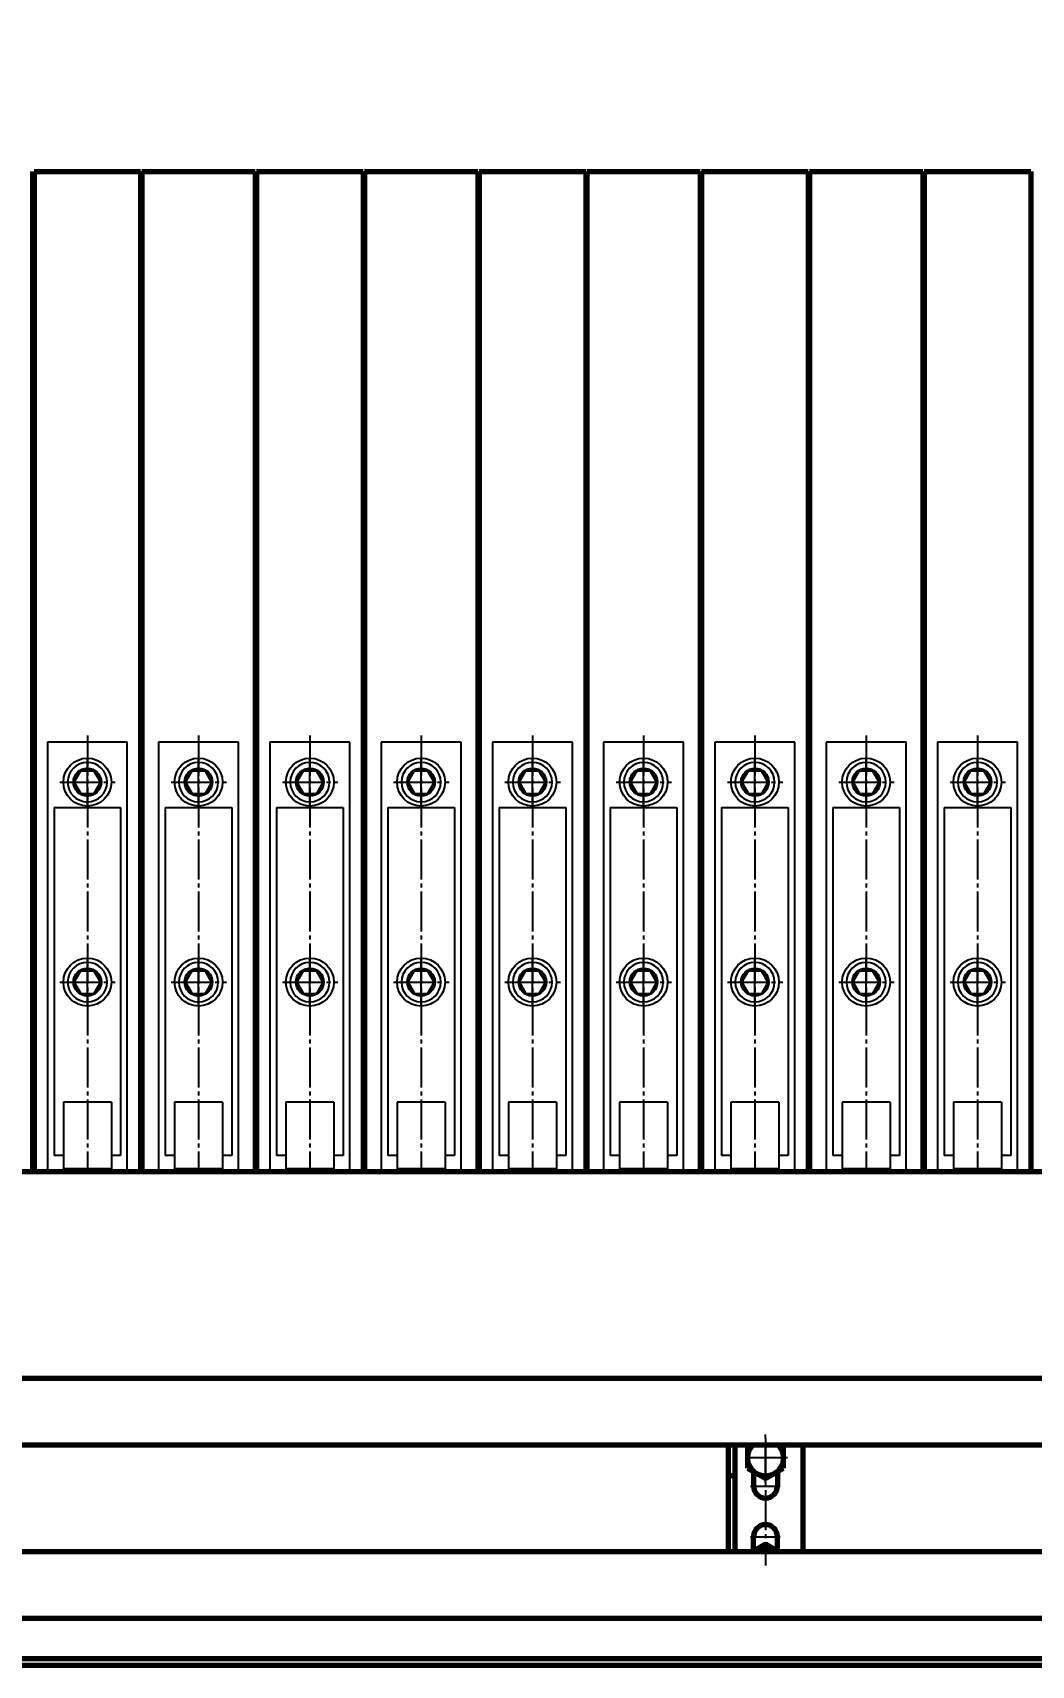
# Model space of a CAD drawing. Header units: millimetres. Extents: x -11880 to 11880, y -8400 to 8400.
# Drawn here: x -1325 to -575, y 2606 to 3831 of the extents above; entities that cross this region are included whole.
import ezdxf

# ---------------------------------------------------------------- set-up
doc = ezdxf.new("R2010")
doc.units = ezdxf.units.MM
doc.linetypes.add('EB_DASH', pattern=[6, 3, -3])
doc.linetypes.add('EB_DASHDOT', pattern=[39, 30, -3, 3, -3])
for name, color, linetype, lineweight in [('CAXA0', 7, 'Continuous', 70), ('CAXA1', 1, 'EB_DASHDOT', 25), ('CAXA2', 6, 'EB_DASH', 25), ('CAXA4', 3, 'Continuous', 25)]:
    doc.layers.add(name, color=color, linetype=linetype, lineweight=lineweight)
doc.styles.add('标准', font='', dxfattribs={"width": 0.667})
doc.styles.get('标准').set_extended_font_data('FangSong_GB2312')
doc.dimstyles.new('标准', dxfattribs={"dimscale": 40, "dimtxt": 3.5, "dimasz": 3, "dimexe": 2, "dimexo": 0, "dimtad": 1, "dimdec": 1, "dimzin": 12, "dimdsep": 46, "dimtxsty": '标准', "dimcen": 0, "dimdle": 4, "dimaunit": 1, "dimazin": 2, "dimtfac": 1, "dimtdec": 3, "dimtmove": 0, "dimatfit": 3, "dimfxl": 1, "dimtolj": 1, "dimtzin": 0, "dimarcsym": 0})

# ---------------------------------------------------------------- blocks, each defined once
blk = doc.blocks.new('CAXBLOCK210', base_point=(-1138.8, 3358.4))
at = {"layer": 'CAXA0', "linetype": 'Continuous', "lineweight": 70}
for p, q in [((-1323.6, 3726.7), (-1243.6, 3726.7)), ((-1323.6, 3726.7), (-1323.6, 2976.7)), ((-1243.6, 3726.7), (-1243.6, 2976.7)), ((-1323.6, 2976.7), (-1243.6, 2976.7))]:
    blk.add_line(p, q, dxfattribs=at)
at = {"layer": 'CAXA2', "color": 6, "linetype": 'Continuous', "lineweight": 25}
for p, q in [((-1313.6, 3298.7), (-1313.6, 2976.7)), ((-1253.6, 3298.7), (-1313.6, 3298.7)), ((-1253.6, 2976.7), (-1253.6, 3298.7)), ((-1283.6, 3250.8), (-1283.6, 3286.5)), ((-1293.4, 3268.7), (-1288.5, 3277.2)), ((-1288.5, 3277.2), (-1278.7, 3277.2)), ((-1273.8, 3268.7), (-1278.7, 3277.2)), ((-1273.8, 3268.7), (-1278.7, 3277.2)), ((-1293.4, 3268.7), (-1288.5, 3260.2)), ((-1288.5, 3260.2), (-1278.7, 3260.2)), ((-1273.8, 3268.7), (-1278.7, 3260.2)), ((-1308.6, 3249.7), (-1308.6, 2988.7)), ((-1308.6, 3249.7), (-1258.6, 3249.7)), ((-1258.6, 3249.7), (-1258.6, 2988.7)), ((-1283.6, 3100.8), (-1283.6, 3136.5)), ((-1293.4, 3118.7), (-1288.5, 3127.2)), ((-1288.5, 3127.2), (-1278.7, 3127.2)), ((-1273.8, 3118.7), (-1278.7, 3127.2)), ((-1273.8, 3118.7), (-1278.7, 3127.2)), ((-1293.4, 3118.7), (-1288.5, 3110.2)), ((-1273.8, 3118.7), (-1278.7, 3110.2)), ((-1288.5, 3110.2), (-1278.7, 3110.2)), ((-1301.6, 3028.7), (-1301.6, 2978.7)), ((-1265.6, 3028.7), (-1301.6, 3028.7)), ((-1265.6, 3028.7), (-1265.6, 2978.7)), ((-1301.6, 2988.7), (-1308.6, 2988.7)), ((-1258.6, 2988.7), (-1265.6, 2988.7)), ((-1265.6, 2978.7), (-1301.6, 2978.7))]:
    blk.add_line(p, q, dxfattribs=at)
at = {"layer": 'CAXA2', "color": 6, "linetype": 'EB_DASHDOT', "lineweight": 25}
for p, q in [((-1283.6, 3303.7), (-1283.6, 2976.7)), ((-1304.2, 3268.7), (-1262.6, 3268.7)), ((-1304.2, 3118.7), (-1262.6, 3118.7))]:
    blk.add_line(p, q, dxfattribs=at)
at = {"layer": 'CAXA2', "color": 6, "linetype": 'Continuous', "lineweight": 25}
for centre, radius in [((-1283.6, 3268.7), 18), ((-1283.6, 3268.7), 10.5), ((-1283.6, 3268.7), 9.81), ((-1283.6, 3118.7), 18), ((-1283.6, 3118.7), 18), ((-1283.6, 3118.7), 10.5), ((-1283.6, 3118.7), 10.5), ((-1283.6, 3118.7), 9.81)]:
    blk.add_circle(centre, radius, dxfattribs=at)
for centre, start, end in [((-1283.6, 3268.7), 0, 180), ((-1283.6, 3268.7), 180, 0), ((-1283.6, 3118.7), 0, 180), ((-1283.6, 3118.7), 180, 0)]:
    blk.add_arc(centre, 14.8, start, end, dxfattribs=at)
blk = doc.blocks.new('CAXBLOCK211', base_point=(-1242.6, 3351.7))
at = {"layer": 'CAXA0', "linetype": 'Continuous', "lineweight": 70}
for p, q in [((-1242.6, 3726.7), (-1157.6, 3726.7)), ((-1242.6, 3726.7), (-1242.6, 2976.7)), ((-1157.6, 3726.7), (-1157.6, 2976.7)), ((-1242.6, 2976.7), (-1157.6, 2976.7))]:
    blk.add_line(p, q, dxfattribs=at)
at = {"layer": 'CAXA2', "color": 6, "linetype": 'Continuous', "lineweight": 25}
for p, q in [((-1230.1, 3298.7), (-1230.1, 2976.7)), ((-1170.1, 3298.7), (-1230.1, 3298.7)), ((-1170.1, 2976.7), (-1170.1, 3298.7)), ((-1200.1, 3250.8), (-1200.1, 3286.5)), ((-1209.9, 3268.7), (-1205, 3277.2)), ((-1205, 3277.2), (-1195.2, 3277.2)), ((-1190.3, 3268.7), (-1195.2, 3277.2)), ((-1190.3, 3268.7), (-1195.2, 3277.2)), ((-1209.9, 3268.7), (-1205, 3260.2)), ((-1205, 3260.2), (-1195.2, 3260.2)), ((-1190.3, 3268.7), (-1195.2, 3260.2)), ((-1225.1, 3249.7), (-1225.1, 2988.7)), ((-1225.1, 3249.7), (-1175.1, 3249.7)), ((-1175.1, 3249.7), (-1175.1, 2988.7)), ((-1200.1, 3100.8), (-1200.1, 3136.5)), ((-1209.9, 3118.7), (-1205, 3127.2)), ((-1205, 3127.2), (-1195.2, 3127.2)), ((-1190.3, 3118.7), (-1195.2, 3127.2)), ((-1190.3, 3118.7), (-1195.2, 3127.2)), ((-1209.9, 3118.7), (-1205, 3110.2)), ((-1190.3, 3118.7), (-1195.2, 3110.2)), ((-1205, 3110.2), (-1195.2, 3110.2)), ((-1218.1, 3028.7), (-1218.1, 2978.7)), ((-1182.1, 3028.7), (-1218.1, 3028.7)), ((-1182.1, 3028.7), (-1182.1, 2978.7)), ((-1218.1, 2988.7), (-1225.1, 2988.7)), ((-1175.1, 2988.7), (-1182.1, 2988.7)), ((-1182.1, 2978.7), (-1218.1, 2978.7))]:
    blk.add_line(p, q, dxfattribs=at)
at = {"layer": 'CAXA2', "color": 6, "linetype": 'EB_DASHDOT', "lineweight": 25}
for p, q in [((-1200.1, 3303.7), (-1200.1, 2976.7)), ((-1220.7, 3268.7), (-1179.1, 3268.7)), ((-1220.7, 3118.7), (-1179.1, 3118.7))]:
    blk.add_line(p, q, dxfattribs=at)
at = {"layer": 'CAXA2', "color": 6, "linetype": 'Continuous', "lineweight": 25}
for centre, radius in [((-1200.1, 3268.7), 18), ((-1200.1, 3268.7), 10.5), ((-1200.1, 3268.7), 9.81), ((-1200.1, 3118.7), 18), ((-1200.1, 3118.7), 18), ((-1200.1, 3118.7), 10.5), ((-1200.1, 3118.7), 10.5), ((-1200.1, 3118.7), 9.81)]:
    blk.add_circle(centre, radius, dxfattribs=at)
for centre, start, end in [((-1200.1, 3268.7), 0, 180), ((-1200.1, 3268.7), 180, 0), ((-1200.1, 3118.7), 0, 180), ((-1200.1, 3118.7), 180, 0)]:
    blk.add_arc(centre, 14.8, start, end, dxfattribs=at)
blk = doc.blocks.new('CAXBLOCK212', base_point=(-971.8, 3358.4))
at = {"layer": 'CAXA0', "linetype": 'Continuous', "lineweight": 70}
for p, q in [((-1156.6, 3726.7), (-1076.6, 3726.7)), ((-1156.6, 3726.7), (-1156.6, 2976.7)), ((-1076.6, 3726.7), (-1076.6, 2976.7)), ((-1156.6, 2976.7), (-1076.6, 2976.7))]:
    blk.add_line(p, q, dxfattribs=at)
at = {"layer": 'CAXA2', "color": 6, "linetype": 'Continuous', "lineweight": 25}
for p, q in [((-1146.6, 3298.7), (-1146.6, 2976.7)), ((-1086.6, 3298.7), (-1146.6, 3298.7)), ((-1086.6, 2976.7), (-1086.6, 3298.7)), ((-1116.6, 3250.8), (-1116.6, 3286.5)), ((-1126.4, 3268.7), (-1121.5, 3277.2)), ((-1121.5, 3277.2), (-1111.7, 3277.2)), ((-1106.8, 3268.7), (-1111.7, 3277.2)), ((-1106.8, 3268.7), (-1111.7, 3277.2)), ((-1126.4, 3268.7), (-1121.5, 3260.2)), ((-1121.5, 3260.2), (-1111.7, 3260.2)), ((-1106.8, 3268.7), (-1111.7, 3260.2)), ((-1141.6, 3249.7), (-1141.6, 2988.7)), ((-1141.6, 3249.7), (-1091.6, 3249.7)), ((-1091.6, 3249.7), (-1091.6, 2988.7)), ((-1116.6, 3100.8), (-1116.6, 3136.5)), ((-1126.4, 3118.7), (-1121.5, 3127.2)), ((-1121.5, 3127.2), (-1111.7, 3127.2)), ((-1106.8, 3118.7), (-1111.7, 3127.2)), ((-1106.8, 3118.7), (-1111.7, 3127.2)), ((-1126.4, 3118.7), (-1121.5, 3110.2)), ((-1106.8, 3118.7), (-1111.7, 3110.2)), ((-1121.5, 3110.2), (-1111.7, 3110.2)), ((-1134.6, 3028.7), (-1134.6, 2978.7)), ((-1098.6, 3028.7), (-1134.6, 3028.7)), ((-1098.6, 3028.7), (-1098.6, 2978.7)), ((-1134.6, 2988.7), (-1141.6, 2988.7)), ((-1091.6, 2988.7), (-1098.6, 2988.7)), ((-1098.6, 2978.7), (-1134.6, 2978.7))]:
    blk.add_line(p, q, dxfattribs=at)
at = {"layer": 'CAXA2', "color": 6, "linetype": 'EB_DASHDOT', "lineweight": 25}
for p, q in [((-1116.6, 3303.7), (-1116.6, 2976.7)), ((-1137.2, 3268.7), (-1095.6, 3268.7)), ((-1137.2, 3118.7), (-1095.6, 3118.7))]:
    blk.add_line(p, q, dxfattribs=at)
at = {"layer": 'CAXA2', "color": 6, "linetype": 'Continuous', "lineweight": 25}
for centre, radius in [((-1116.6, 3268.7), 18), ((-1116.6, 3268.7), 10.5), ((-1116.6, 3268.7), 9.81), ((-1116.6, 3118.7), 18), ((-1116.6, 3118.7), 18), ((-1116.6, 3118.7), 10.5), ((-1116.6, 3118.7), 10.5), ((-1116.6, 3118.7), 9.81)]:
    blk.add_circle(centre, radius, dxfattribs=at)
for centre, start, end in [((-1116.6, 3268.7), 0, 180), ((-1116.6, 3268.7), 180, 0), ((-1116.6, 3118.7), 0, 180), ((-1116.6, 3118.7), 180, 0)]:
    blk.add_arc(centre, 14.8, start, end, dxfattribs=at)
blk = doc.blocks.new('CAXBLOCK213', base_point=(-1075.6, 3351.7))
at = {"layer": 'CAXA0', "linetype": 'Continuous', "lineweight": 70}
for p, q in [((-1075.6, 3726.7), (-990.6, 3726.7)), ((-1075.6, 3726.7), (-1075.6, 2976.7)), ((-990.6, 3726.7), (-990.6, 2976.7)), ((-1075.6, 2976.7), (-990.6, 2976.7))]:
    blk.add_line(p, q, dxfattribs=at)
at = {"layer": 'CAXA2', "color": 6, "linetype": 'Continuous', "lineweight": 25}
for p, q in [((-1063.1, 3298.7), (-1063.1, 2976.7)), ((-1003.1, 3298.7), (-1063.1, 3298.7)), ((-1003.1, 2976.7), (-1003.1, 3298.7)), ((-1033.1, 3250.8), (-1033.1, 3286.5)), ((-1042.9, 3268.7), (-1038, 3277.2)), ((-1038, 3277.2), (-1028.2, 3277.2)), ((-1023.3, 3268.7), (-1028.2, 3277.2)), ((-1023.3, 3268.7), (-1028.2, 3277.2)), ((-1042.9, 3268.7), (-1038, 3260.2)), ((-1038, 3260.2), (-1028.2, 3260.2)), ((-1023.3, 3268.7), (-1028.2, 3260.2)), ((-1058.1, 3249.7), (-1058.1, 2988.7)), ((-1058.1, 3249.7), (-1008.1, 3249.7)), ((-1008.1, 3249.7), (-1008.1, 2988.7)), ((-1033.1, 3100.8), (-1033.1, 3136.5)), ((-1042.9, 3118.7), (-1038, 3127.2)), ((-1038, 3127.2), (-1028.2, 3127.2)), ((-1023.3, 3118.7), (-1028.2, 3127.2)), ((-1023.3, 3118.7), (-1028.2, 3127.2)), ((-1042.9, 3118.7), (-1038, 3110.2)), ((-1023.3, 3118.7), (-1028.2, 3110.2)), ((-1038, 3110.2), (-1028.2, 3110.2)), ((-1051.1, 3028.7), (-1051.1, 2978.7)), ((-1015.1, 3028.7), (-1051.1, 3028.7)), ((-1015.1, 3028.7), (-1015.1, 2978.7)), ((-1051.1, 2988.7), (-1058.1, 2988.7)), ((-1008.1, 2988.7), (-1015.1, 2988.7)), ((-1015.1, 2978.7), (-1051.1, 2978.7))]:
    blk.add_line(p, q, dxfattribs=at)
at = {"layer": 'CAXA2', "color": 6, "linetype": 'EB_DASHDOT', "lineweight": 25}
for p, q in [((-1033.1, 3303.7), (-1033.1, 2976.7)), ((-1053.7, 3268.7), (-1012.1, 3268.7)), ((-1053.7, 3118.7), (-1012.1, 3118.7))]:
    blk.add_line(p, q, dxfattribs=at)
at = {"layer": 'CAXA2', "color": 6, "linetype": 'Continuous', "lineweight": 25}
for centre, radius in [((-1033.1, 3268.7), 18), ((-1033.1, 3268.7), 10.5), ((-1033.1, 3268.7), 9.81), ((-1033.1, 3118.7), 18), ((-1033.1, 3118.7), 18), ((-1033.1, 3118.7), 10.5), ((-1033.1, 3118.7), 10.5), ((-1033.1, 3118.7), 9.81)]:
    blk.add_circle(centre, radius, dxfattribs=at)
for centre, start, end in [((-1033.1, 3268.7), 0, 180), ((-1033.1, 3268.7), 180, 0), ((-1033.1, 3118.7), 0, 180), ((-1033.1, 3118.7), 180, 0)]:
    blk.add_arc(centre, 14.8, start, end, dxfattribs=at)
blk = doc.blocks.new('CAXBLOCK214', base_point=(-804.8, 3358.4))
at = {"layer": 'CAXA0', "linetype": 'Continuous', "lineweight": 70}
for p, q in [((-989.6, 3726.7), (-909.6, 3726.7)), ((-989.6, 3726.7), (-989.6, 2976.7)), ((-909.6, 3726.7), (-909.6, 2976.7)), ((-989.6, 2976.7), (-909.6, 2976.7))]:
    blk.add_line(p, q, dxfattribs=at)
at = {"layer": 'CAXA2', "color": 6, "linetype": 'Continuous', "lineweight": 25}
for p, q in [((-979.6, 3298.7), (-979.6, 2976.7)), ((-919.6, 3298.7), (-979.6, 3298.7)), ((-919.6, 2976.7), (-919.6, 3298.7)), ((-949.6, 3250.8), (-949.6, 3286.5)), ((-959.4, 3268.7), (-954.5, 3277.2)), ((-954.5, 3277.2), (-944.7, 3277.2)), ((-939.8, 3268.7), (-944.7, 3277.2)), ((-939.8, 3268.7), (-944.7, 3277.2)), ((-959.4, 3268.7), (-954.5, 3260.2)), ((-954.5, 3260.2), (-944.7, 3260.2)), ((-939.8, 3268.7), (-944.7, 3260.2)), ((-974.6, 3249.7), (-974.6, 2988.7)), ((-974.6, 3249.7), (-924.6, 3249.7)), ((-924.6, 3249.7), (-924.6, 2988.7)), ((-949.6, 3100.8), (-949.6, 3136.5)), ((-959.4, 3118.7), (-954.5, 3127.2)), ((-954.5, 3127.2), (-944.7, 3127.2)), ((-939.8, 3118.7), (-944.7, 3127.2)), ((-939.8, 3118.7), (-944.7, 3127.2)), ((-959.4, 3118.7), (-954.5, 3110.2)), ((-939.8, 3118.7), (-944.7, 3110.2)), ((-954.5, 3110.2), (-944.7, 3110.2)), ((-967.6, 3028.7), (-967.6, 2978.7)), ((-931.6, 3028.7), (-967.6, 3028.7)), ((-931.6, 3028.7), (-931.6, 2978.7)), ((-967.6, 2988.7), (-974.6, 2988.7)), ((-924.6, 2988.7), (-931.6, 2988.7)), ((-931.6, 2978.7), (-967.6, 2978.7))]:
    blk.add_line(p, q, dxfattribs=at)
at = {"layer": 'CAXA2', "color": 6, "linetype": 'EB_DASHDOT', "lineweight": 25}
for p, q in [((-949.6, 3303.7), (-949.6, 2976.7)), ((-970.2, 3268.7), (-928.6, 3268.7)), ((-970.2, 3118.7), (-928.6, 3118.7))]:
    blk.add_line(p, q, dxfattribs=at)
at = {"layer": 'CAXA2', "color": 6, "linetype": 'Continuous', "lineweight": 25}
for centre, radius in [((-949.6, 3268.7), 18), ((-949.6, 3268.7), 10.5), ((-949.6, 3268.7), 9.81), ((-949.6, 3118.7), 18), ((-949.6, 3118.7), 18), ((-949.6, 3118.7), 10.5), ((-949.6, 3118.7), 10.5), ((-949.6, 3118.7), 9.81)]:
    blk.add_circle(centre, radius, dxfattribs=at)
for centre, start, end in [((-949.6, 3268.7), 0, 180), ((-949.6, 3268.7), 180, 0), ((-949.6, 3118.7), 0, 180), ((-949.6, 3118.7), 180, 0)]:
    blk.add_arc(centre, 14.8, start, end, dxfattribs=at)
blk = doc.blocks.new('CAXBLOCK215', base_point=(-908.6, 3351.7))
at = {"layer": 'CAXA0', "linetype": 'Continuous', "lineweight": 70}
for p, q in [((-908.6, 3726.7), (-823.6, 3726.7)), ((-908.6, 3726.7), (-908.6, 2976.7)), ((-823.6, 3726.7), (-823.6, 2976.7)), ((-908.6, 2976.7), (-823.6, 2976.7))]:
    blk.add_line(p, q, dxfattribs=at)
at = {"layer": 'CAXA2', "color": 6, "linetype": 'Continuous', "lineweight": 25}
for p, q in [((-896.1, 3298.7), (-896.1, 2976.7)), ((-836.1, 3298.7), (-896.1, 3298.7)), ((-836.1, 2976.7), (-836.1, 3298.7)), ((-866.1, 3250.8), (-866.1, 3286.5)), ((-875.9, 3268.7), (-871, 3277.2)), ((-871, 3277.2), (-861.2, 3277.2)), ((-856.3, 3268.7), (-861.2, 3277.2)), ((-856.3, 3268.7), (-861.2, 3277.2)), ((-875.9, 3268.7), (-871, 3260.2)), ((-871, 3260.2), (-861.2, 3260.2)), ((-856.3, 3268.7), (-861.2, 3260.2)), ((-891.1, 3249.7), (-891.1, 2988.7)), ((-891.1, 3249.7), (-841.1, 3249.7)), ((-841.1, 3249.7), (-841.1, 2988.7)), ((-866.1, 3100.8), (-866.1, 3136.5)), ((-875.9, 3118.7), (-871, 3127.2)), ((-871, 3127.2), (-861.2, 3127.2)), ((-856.3, 3118.7), (-861.2, 3127.2)), ((-856.3, 3118.7), (-861.2, 3127.2)), ((-875.9, 3118.7), (-871, 3110.2)), ((-856.3, 3118.7), (-861.2, 3110.2)), ((-871, 3110.2), (-861.2, 3110.2)), ((-884.1, 3028.7), (-884.1, 2978.7)), ((-848.1, 3028.7), (-884.1, 3028.7)), ((-848.1, 3028.7), (-848.1, 2978.7)), ((-884.1, 2988.7), (-891.1, 2988.7)), ((-841.1, 2988.7), (-848.1, 2988.7)), ((-848.1, 2978.7), (-884.1, 2978.7))]:
    blk.add_line(p, q, dxfattribs=at)
at = {"layer": 'CAXA2', "color": 6, "linetype": 'EB_DASHDOT', "lineweight": 25}
for p, q in [((-866.1, 3303.7), (-866.1, 2976.7)), ((-886.7, 3268.7), (-845.1, 3268.7)), ((-886.7, 3118.7), (-845.1, 3118.7))]:
    blk.add_line(p, q, dxfattribs=at)
at = {"layer": 'CAXA2', "color": 6, "linetype": 'Continuous', "lineweight": 25}
for centre, radius in [((-866.1, 3268.7), 18), ((-866.1, 3268.7), 10.5), ((-866.1, 3268.7), 9.81), ((-866.1, 3118.7), 18), ((-866.1, 3118.7), 18), ((-866.1, 3118.7), 10.5), ((-866.1, 3118.7), 10.5), ((-866.1, 3118.7), 9.81)]:
    blk.add_circle(centre, radius, dxfattribs=at)
for centre, start, end in [((-866.1, 3268.7), 0, 180), ((-866.1, 3268.7), 180, 0), ((-866.1, 3118.7), 0, 180), ((-866.1, 3118.7), 180, 0)]:
    blk.add_arc(centre, 14.8, start, end, dxfattribs=at)
blk = doc.blocks.new('CAXBLOCK216', base_point=(-637.8, 3358.4))
at = {"layer": 'CAXA0', "linetype": 'Continuous', "lineweight": 70}
for p, q in [((-822.6, 3726.7), (-742.6, 3726.7)), ((-822.6, 3726.7), (-822.6, 2976.7)), ((-742.6, 3726.7), (-742.6, 2976.7)), ((-822.6, 2976.7), (-742.6, 2976.7))]:
    blk.add_line(p, q, dxfattribs=at)
at = {"layer": 'CAXA2', "color": 6, "linetype": 'Continuous', "lineweight": 25}
for p, q in [((-812.6, 3298.7), (-812.6, 2976.7)), ((-752.6, 3298.7), (-812.6, 3298.7)), ((-752.6, 2976.7), (-752.6, 3298.7)), ((-782.6, 3250.8), (-782.6, 3286.5)), ((-792.4, 3268.7), (-787.5, 3277.2)), ((-787.5, 3277.2), (-777.7, 3277.2)), ((-772.8, 3268.7), (-777.7, 3277.2)), ((-772.8, 3268.7), (-777.7, 3277.2)), ((-792.4, 3268.7), (-787.5, 3260.2)), ((-787.5, 3260.2), (-777.7, 3260.2)), ((-772.8, 3268.7), (-777.7, 3260.2)), ((-807.6, 3249.7), (-807.6, 2988.7)), ((-807.6, 3249.7), (-757.6, 3249.7)), ((-757.6, 3249.7), (-757.6, 2988.7)), ((-782.6, 3100.8), (-782.6, 3136.5)), ((-792.4, 3118.7), (-787.5, 3127.2)), ((-787.5, 3127.2), (-777.7, 3127.2)), ((-772.8, 3118.7), (-777.7, 3127.2)), ((-772.8, 3118.7), (-777.7, 3127.2)), ((-792.4, 3118.7), (-787.5, 3110.2)), ((-772.8, 3118.7), (-777.7, 3110.2)), ((-787.5, 3110.2), (-777.7, 3110.2)), ((-800.6, 3028.7), (-800.6, 2978.7)), ((-764.6, 3028.7), (-800.6, 3028.7)), ((-764.6, 3028.7), (-764.6, 2978.7)), ((-800.6, 2988.7), (-807.6, 2988.7)), ((-757.6, 2988.7), (-764.6, 2988.7)), ((-764.6, 2978.7), (-800.6, 2978.7))]:
    blk.add_line(p, q, dxfattribs=at)
at = {"layer": 'CAXA2', "color": 6, "linetype": 'EB_DASHDOT', "lineweight": 25}
for p, q in [((-782.6, 3303.7), (-782.6, 2976.7)), ((-803.2, 3268.7), (-761.6, 3268.7)), ((-803.2, 3118.7), (-761.6, 3118.7))]:
    blk.add_line(p, q, dxfattribs=at)
at = {"layer": 'CAXA2', "color": 6, "linetype": 'Continuous', "lineweight": 25}
for centre, radius in [((-782.6, 3268.7), 18), ((-782.6, 3268.7), 10.5), ((-782.6, 3268.7), 9.81), ((-782.6, 3118.7), 18), ((-782.6, 3118.7), 18), ((-782.6, 3118.7), 10.5), ((-782.6, 3118.7), 10.5), ((-782.6, 3118.7), 9.81)]:
    blk.add_circle(centre, radius, dxfattribs=at)
for centre, start, end in [((-782.6, 3268.7), 0, 180), ((-782.6, 3268.7), 180, 0), ((-782.6, 3118.7), 0, 180), ((-782.6, 3118.7), 180, 0)]:
    blk.add_arc(centre, 14.8, start, end, dxfattribs=at)
blk = doc.blocks.new('CAXBLOCK217', base_point=(-741.6, 3351.7))
at = {"layer": 'CAXA0', "linetype": 'Continuous', "lineweight": 70}
for p, q in [((-741.6, 3726.7), (-656.6, 3726.7)), ((-741.6, 3726.7), (-741.6, 2976.7)), ((-656.6, 3726.7), (-656.6, 2976.7)), ((-741.6, 2976.7), (-656.6, 2976.7))]:
    blk.add_line(p, q, dxfattribs=at)
at = {"layer": 'CAXA2', "color": 6, "linetype": 'Continuous', "lineweight": 25}
for p, q in [((-729.1, 3298.7), (-729.1, 2976.7)), ((-669.1, 3298.7), (-729.1, 3298.7)), ((-669.1, 2976.7), (-669.1, 3298.7)), ((-699.1, 3250.8), (-699.1, 3286.5)), ((-708.9, 3268.7), (-704, 3277.2)), ((-704, 3277.2), (-694.2, 3277.2)), ((-689.3, 3268.7), (-694.2, 3277.2)), ((-689.3, 3268.7), (-694.2, 3277.2)), ((-708.9, 3268.7), (-704, 3260.2)), ((-704, 3260.2), (-694.2, 3260.2)), ((-689.3, 3268.7), (-694.2, 3260.2)), ((-724.1, 3249.7), (-724.1, 2988.7)), ((-724.1, 3249.7), (-674.1, 3249.7)), ((-674.1, 3249.7), (-674.1, 2988.7)), ((-699.1, 3100.8), (-699.1, 3136.5)), ((-708.9, 3118.7), (-704, 3127.2)), ((-704, 3127.2), (-694.2, 3127.2)), ((-689.3, 3118.7), (-694.2, 3127.2)), ((-689.3, 3118.7), (-694.2, 3127.2)), ((-708.9, 3118.7), (-704, 3110.2)), ((-689.3, 3118.7), (-694.2, 3110.2)), ((-704, 3110.2), (-694.2, 3110.2)), ((-717.1, 3028.7), (-717.1, 2978.7)), ((-681.1, 3028.7), (-717.1, 3028.7)), ((-681.1, 3028.7), (-681.1, 2978.7)), ((-717.1, 2988.7), (-724.1, 2988.7)), ((-674.1, 2988.7), (-681.1, 2988.7)), ((-681.1, 2978.7), (-717.1, 2978.7))]:
    blk.add_line(p, q, dxfattribs=at)
at = {"layer": 'CAXA2', "color": 6, "linetype": 'EB_DASHDOT', "lineweight": 25}
for p, q in [((-699.1, 3303.7), (-699.1, 2976.7)), ((-719.7, 3268.7), (-678.1, 3268.7)), ((-719.7, 3118.7), (-678.1, 3118.7))]:
    blk.add_line(p, q, dxfattribs=at)
at = {"layer": 'CAXA2', "color": 6, "linetype": 'Continuous', "lineweight": 25}
for centre, radius in [((-699.1, 3268.7), 18), ((-699.1, 3268.7), 10.5), ((-699.1, 3268.7), 9.81), ((-699.1, 3118.7), 18), ((-699.1, 3118.7), 18), ((-699.1, 3118.7), 10.5), ((-699.1, 3118.7), 10.5), ((-699.1, 3118.7), 9.81)]:
    blk.add_circle(centre, radius, dxfattribs=at)
for centre, start, end in [((-699.1, 3268.7), 0, 180), ((-699.1, 3268.7), 180, 0), ((-699.1, 3118.7), 0, 180), ((-699.1, 3118.7), 180, 0)]:
    blk.add_arc(centre, 14.8, start, end, dxfattribs=at)
blk = doc.blocks.new('CAXBLOCK218', base_point=(-470.8, 3358.4))
at = {"layer": 'CAXA0', "linetype": 'Continuous', "lineweight": 70}
for p, q in [((-655.6, 3726.7), (-575.6, 3726.7)), ((-655.6, 3726.7), (-655.6, 2976.7)), ((-575.6, 3726.7), (-575.6, 2976.7)), ((-655.6, 2976.7), (-575.6, 2976.7))]:
    blk.add_line(p, q, dxfattribs=at)
at = {"layer": 'CAXA2', "color": 6, "linetype": 'Continuous', "lineweight": 25}
for p, q in [((-645.6, 3298.7), (-645.6, 2976.7)), ((-585.6, 3298.7), (-645.6, 3298.7)), ((-585.6, 2976.7), (-585.6, 3298.7)), ((-615.6, 3250.8), (-615.6, 3286.5)), ((-625.4, 3268.7), (-620.5, 3277.2)), ((-620.5, 3277.2), (-610.7, 3277.2)), ((-605.8, 3268.7), (-610.7, 3277.2)), ((-605.8, 3268.7), (-610.7, 3277.2)), ((-625.4, 3268.7), (-620.5, 3260.2)), ((-620.5, 3260.2), (-610.7, 3260.2)), ((-605.8, 3268.7), (-610.7, 3260.2)), ((-640.6, 3249.7), (-640.6, 2988.7)), ((-640.6, 3249.7), (-590.6, 3249.7)), ((-590.6, 3249.7), (-590.6, 2988.7)), ((-615.6, 3100.8), (-615.6, 3136.5)), ((-625.4, 3118.7), (-620.5, 3127.2)), ((-620.5, 3127.2), (-610.7, 3127.2)), ((-605.8, 3118.7), (-610.7, 3127.2)), ((-605.8, 3118.7), (-610.7, 3127.2)), ((-625.4, 3118.7), (-620.5, 3110.2)), ((-605.8, 3118.7), (-610.7, 3110.2)), ((-620.5, 3110.2), (-610.7, 3110.2)), ((-633.6, 3028.7), (-633.6, 2978.7)), ((-597.6, 3028.7), (-633.6, 3028.7)), ((-597.6, 3028.7), (-597.6, 2978.7)), ((-633.6, 2988.7), (-640.6, 2988.7)), ((-590.6, 2988.7), (-597.6, 2988.7)), ((-597.6, 2978.7), (-633.6, 2978.7))]:
    blk.add_line(p, q, dxfattribs=at)
at = {"layer": 'CAXA2', "color": 6, "linetype": 'EB_DASHDOT', "lineweight": 25}
for p, q in [((-615.6, 3303.7), (-615.6, 2976.7)), ((-636.2, 3268.7), (-594.6, 3268.7)), ((-636.2, 3118.7), (-594.6, 3118.7))]:
    blk.add_line(p, q, dxfattribs=at)
at = {"layer": 'CAXA2', "color": 6, "linetype": 'Continuous', "lineweight": 25}
for centre, radius in [((-615.6, 3268.7), 18), ((-615.6, 3268.7), 10.5), ((-615.6, 3268.7), 9.81), ((-615.6, 3118.7), 18), ((-615.6, 3118.7), 18), ((-615.6, 3118.7), 10.5), ((-615.6, 3118.7), 10.5), ((-615.6, 3118.7), 9.81)]:
    blk.add_circle(centre, radius, dxfattribs=at)
for centre, start, end in [((-615.6, 3268.7), 0, 180), ((-615.6, 3268.7), 180, 0), ((-615.6, 3118.7), 0, 180), ((-615.6, 3118.7), 180, 0)]:
    blk.add_arc(centre, 14.8, start, end, dxfattribs=at)
blk = doc.blocks.new('*D446')
at = {"layer": 'CAXA4', "linetype": 'Continuous', "lineweight": 25}
for points in [[(-9267.6, 4804.4), (-9147.6, 4819.4), (-9147.6, 4789.4)], [(2772.4, 4804.4), (2652.4, 4819.4), (2652.4, 4789.4)]]:
    blk.add_hatch(color=0, dxfattribs=at).paths.add_polyline_path(points, flags=0)
at = {"layer": 'CAXA4', "color": 0, "linetype": 'Continuous', "lineweight": 25}
for p, q in [((-9267.6, 3016.7), (-9267.6, 4884.4)), ((2772.4, 3286.7), (2772.4, 4884.4)), ((2772.4, 4804.4), (-9267.6, 4804.4))]:
    blk.add_line(p, q, dxfattribs=at)
at = {"layer": 'CAXA4', "color": 0, "linetype": 'Continuous', "lineweight": 25, "insert": (-3435.5, 5021.2), "char_height": 140, "attachment_point": 1, "style": '标准'}
blk.add_mtext('\\fFangSong_GB2312|b0|i0|p34;12040', dxfattribs=at)

msp = doc.modelspace()

# ---------------------------------------------------------------- linework, layer by layer
at = {"layer": 'CAXA0', "linetype": 'Continuous', "lineweight": 70}
for p, q in [((-1324.62, 3726.67), (-1324.62, 2976.67)), ((-1323.62, 3726.67), (-1323.62, 2976.67)), ((-1157.62, 3726.67), (-1157.62, 2976.67)), ((-1156.62, 3726.67), (-1156.62, 2976.67)), ((-990.62, 3726.67), (-990.62, 2976.67)), ((-989.62, 3726.67), (-989.62, 2976.67)), ((-823.62, 3726.67), (-823.62, 2976.67)), ((-822.62, 3726.67), (-822.62, 2976.67)), ((-656.62, 3726.67), (-656.62, 2976.67)), ((-655.62, 3726.67), (-655.62, 2976.67)), ((-6100.72, 2821.63), (666.24, 2821.63)), ((-6100.72, 2771.63), (675.44, 2771.63)), ((-6100.72, 2691.63), (701.3, 2691.63)), ((-6100.72, 2641.63), (718.14, 2641.63))]:
    msp.add_line(p, q, dxfattribs=at)
at = {"layer": 'CAXA0'}
for p, q in [((-6075.72, 2976.67), (730.16, 2976.67)), ((-784.63, 2771.63), (-788.12, 2769.62)), ((-788.12, 2769.62), (-788.12, 2754.03)), ((-761.12, 2769.62), (-764.6, 2771.63)), ((-761.12, 2754.03), (-761.12, 2769.62)), ((-788.12, 2754.03), (-774.62, 2746.24)), ((-774.62, 2746.24), (-761.12, 2754.03)), ((-774.62, 2697.03), (-783.96, 2691.63)), ((-765.27, 2691.63), (-774.62, 2697.03))]:
    msp.add_line(p, q, dxfattribs=at)
at = {"layer": 'CAXA0', "color": 7, "linetype": 'Continuous', "lineweight": 70}
for p, q in [((-802.62, 2771.63), (-802.62, 2691.63)), ((-797.62, 2771.63), (-797.62, 2691.63)), ((-746.62, 2771.63), (-746.62, 2691.63)), ((-802.62, 2748.63), (-797.62, 2748.63)), ((-783.62, 2751.76), (-783.62, 2740.63)), ((-765.62, 2751.76), (-765.62, 2740.63)), ((-783.62, 2691.63), (-783.62, 2702.63)), ((-765.62, 2691.63), (-765.62, 2702.63))]:
    msp.add_line(p, q, dxfattribs=at)
at = {"layer": 'CAXA0', "color": 3, "linetype": 'Continuous', "lineweight": 70}
for p, q in [((517.38, 2611.12), (-8561.61, 2611.12)), ((517.38, 2606.12), (-8561.61, 2606.12))]:
    msp.add_line(p, q, dxfattribs=at)
at = {"layer": 'CAXA0'}
for centre, start, end in [((-774.62, 2761.82), 133.40265, 46.59735), ((-774.62, 2681.44), 49.02, 130.98)]:
    msp.add_arc(centre, 13.5, start, end, dxfattribs=at)
at = {"layer": 'CAXA0', "color": 7, "linetype": 'Continuous', "lineweight": 70}
for centre, start, end in [((-774.62, 2740.63), 180, 0), ((-774.62, 2702.63), 0, 180)]:
    msp.add_arc(centre, 9, start, end, dxfattribs=at)
at = {"layer": 'CAXA1', "linetype": 'EB_DASHDOT', "lineweight": 25}
for p, q in [((-774.62, 2743.24), (-774.62, 2780.41)), ((-758.12, 2761.82), (-791.12, 2761.82))]:
    msp.add_line(p, q, dxfattribs=at)
at = {"layer": 'CAXA1', "color": 1, "linetype": 'EB_DASHDOT', "lineweight": 25}
for p, q in [((-774.62, 2776.5), (-774.62, 2681.05)), ((-785.8, 2740.63), (-763.65, 2740.63)), ((-785.8, 2702.63), (-763.65, 2702.63))]:
    msp.add_line(p, q, dxfattribs=at)

# ---------------------------------------------------------------- block references
at = {"layer": 'CAXA0', "linetype": 'Continuous', "lineweight": 70}
for name, p in [('CAXBLOCK210', (-1138.76, 3358.38)), ('CAXBLOCK211', (-1242.62, 3351.67)), ('CAXBLOCK212', (-971.76, 3358.38)), ('CAXBLOCK213', (-1075.62, 3351.67)), ('CAXBLOCK214', (-804.76, 3358.38)), ('CAXBLOCK215', (-908.62, 3351.67)), ('CAXBLOCK216', (-637.76, 3358.38)), ('CAXBLOCK217', (-741.62, 3351.67)), ('CAXBLOCK218', (-470.76, 3358.38))]:
    msp.add_blockref(name, p, dxfattribs=at)

# ---------------------------------------------------------------- dimensions: what is measured, and where the dimension line sits
at = {"layer": 'CAXA4', "linetype": 'Continuous', "lineweight": 70}
dim = msp.add_linear_dim(base=(-3247.62, 4804.42), p1=(2772.38, 3286.67), p2=(-9267.62, 3016.67), text='\\fFangSong_GB2312;12040', dimstyle='标准', dxfattribs=at)
dim.commit()
dim.dimension.update_dxf_attribs({"geometry": '*D446', "text_midpoint": (-3247.62, 4925.32)})

doc.saveas('drawing.dxf')
